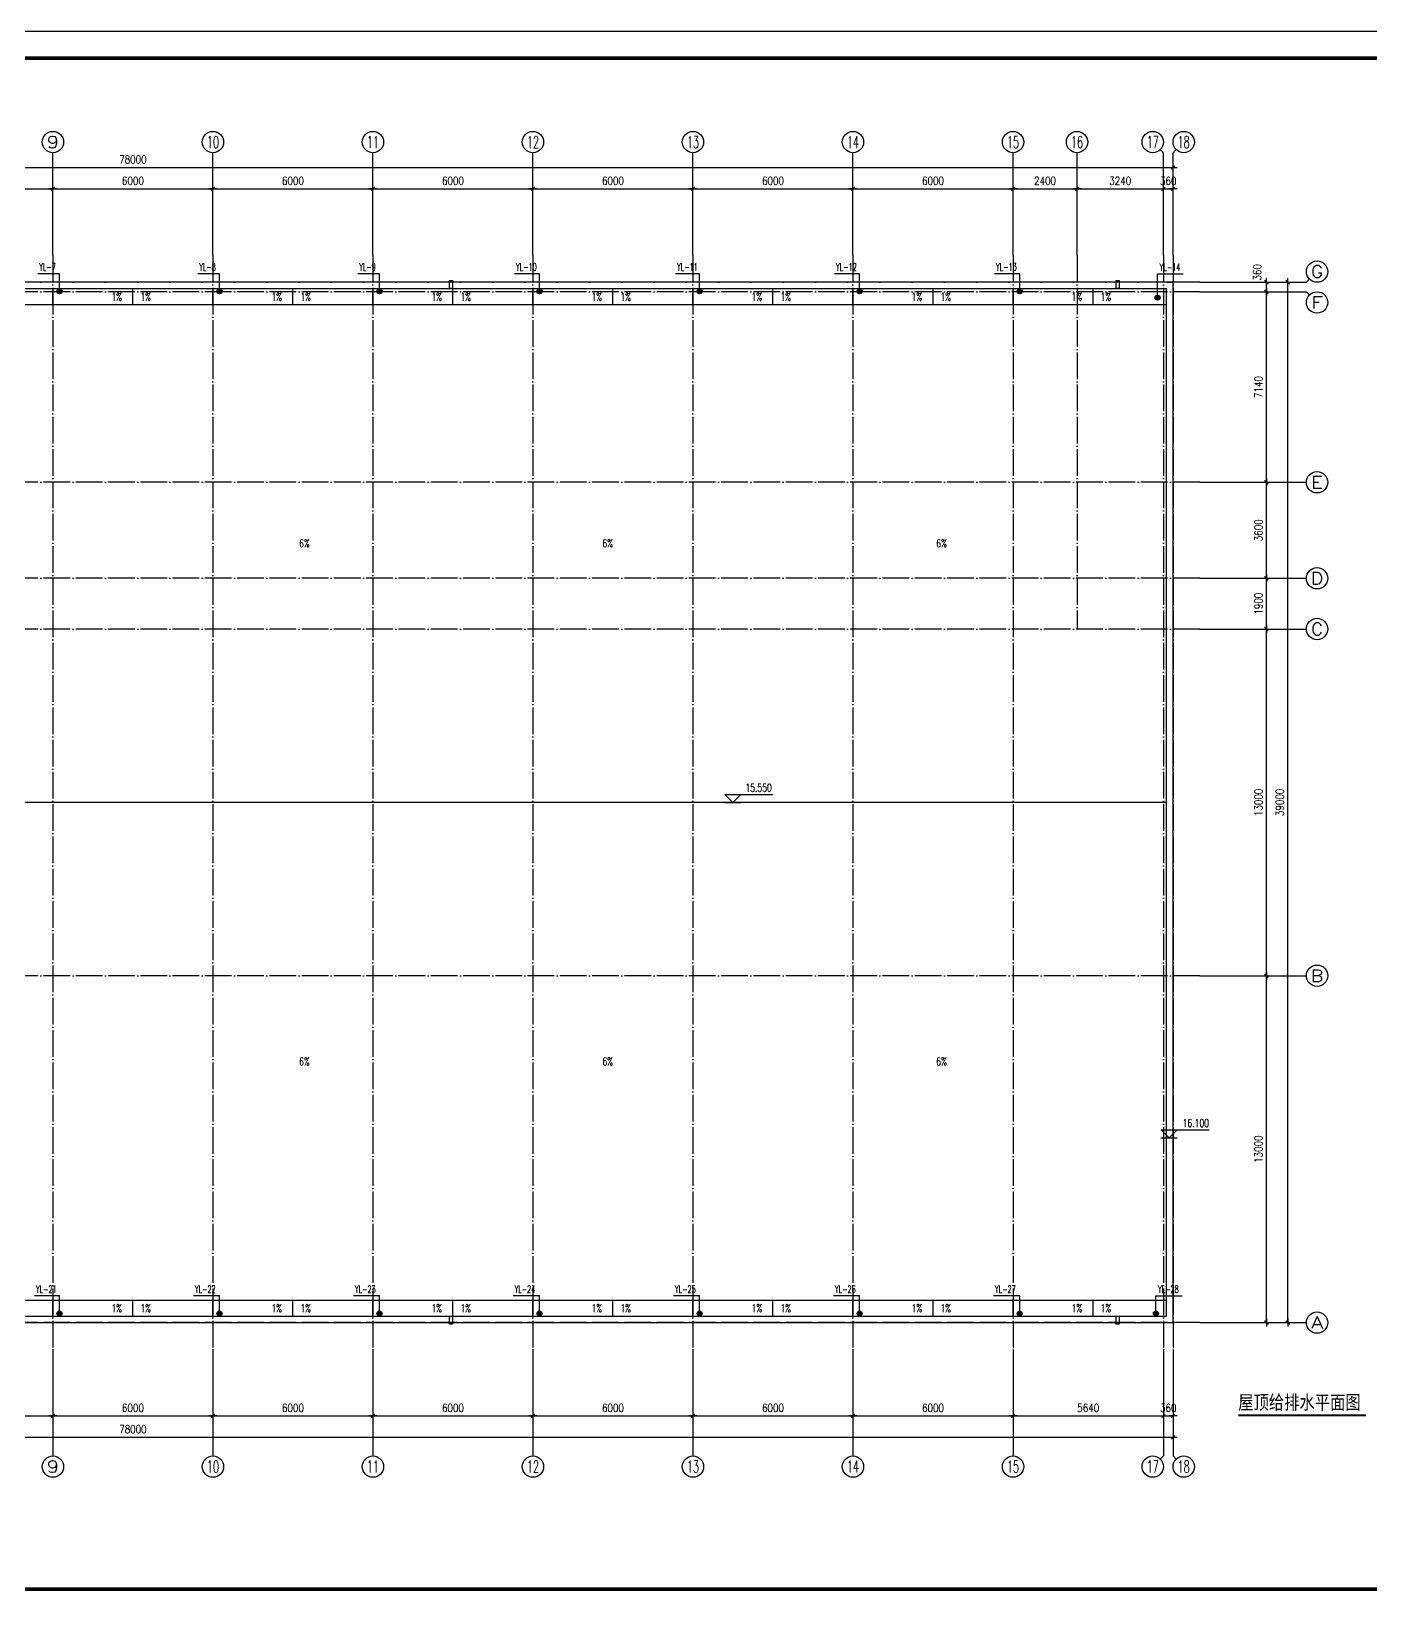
# Model space of a CAD drawing. Extents: x -173215 to 463891, y -864580 to -620646.
# Drawn here: x 343531 to 393742, y -754960 to -696025 of the extents above; entities that cross this region are included whole.
import ezdxf
from ezdxf.enums import TextEntityAlignment as Align

# ---------------------------------------------------------------- set-up
doc = ezdxf.new("R2010")
doc.units = 0
doc.header["$LTSCALE"] = 500
doc.header["$MEASUREMENT"] = 0
doc.linetypes.add('DOTE', pattern=[2.42, 2, -0.2, 0.02, -0.2])
doc.layers.get('0').update_dxf_attribs({"linetype": 'CONTINUOUS'})
doc.layers.get('Defpoints').update_dxf_attribs({"linetype": 'CONTINUOUS'})
for name, color, linetype in [('AXIS', 3, 'CONTINUOUS'), ('AXIS_TEXT', 7, 'CONTINUOUS'), ('DIM_ELEV', 3, 'CONTINUOUS'), ('DIM_SYMB', 3, 'CONTINUOUS'), ('DIM_雨水', 3, 'CONTINUOUS'), ('DOTE', 253, 'DOTE'), ('EQUIP_雨水斗', 7, 'CONTINUOUS'), ('PUB_TEXT', 7, 'CONTINUOUS'), ('TWT_TEXT', 7, 'CONTINUOUS'), ('VPIPE-雨水', 4, 'TG_Y'), ('WALL', 6, 'CONTINUOUS'), ('图框', 4, 'CONTINUOUS'), ('屋顶平面线', 53, 'CONTINUOUS'), ('彩钢板', 253, 'CONTINUOUS'), ('栏杆', 42, 'CONTINUOUS')]:
    doc.layers.add(name, color=color, linetype=linetype)
doc.styles.add('-黑体', font='simhei.ttf', dxfattribs={"width": 0.8})
doc.styles.add('_TCH_AXIS', font='COMPLEX', dxfattribs={"bigfont": 'GBCBIG'})
doc.styles.add('_TCH_DIM', font='SIMPLEX', dxfattribs={"bigfont": 'GBCBIG'})
doc.styles.add('_TWT_SERIAL', font='COMPLEX', dxfattribs={"width": 0.8, "height": 2.8, "bigfont": 'HZTXT'})
doc.styles.add('COMPLEX', font='COMPLEX')
doc.styles.add('DIM_FONT', font='SIMPLEX.shx', dxfattribs={"width": 0.8})
doc.styles.add('TG_LINETYPE', font='SIMPLEX', dxfattribs={"width": 0.8, "height": 2.8, "bigfont": 'HZTXT'})
doc.linetypes.add('TG_Y', pattern='A,2,-0.3,["Y",TG_LINETYPE,S=0.1,R=0,X=-0.23,Y=-0.15],0', length=2.3)
doc.dimstyles.new('DIMN', dxfattribs={"dimtxt": 300, "dimasz": 1, "dimexe": 250, "dimexo": 300, "dimgap": 150, "dimtad": 1, "dimdec": 0, "dimzin": 0, "dimdsep": 46, "dimtxsty": 'DIM_FONT', "dimblk": '_DIMX', "dimcen": 0.09, "dimclrt": 7, "dimadec": 0, "dimazin": 0, "dimtfac": 1, "dimtdec": 0, "dimtix": 1, "dimtmove": 2, "dimatfit": 3, "dimldrblk": '_DIMX', "dimfxl": 0, "dimtolj": 1, "dimtzin": 0, "dimarcsym": 0})

# ---------------------------------------------------------------- blocks, each defined once
blk = doc.blocks.new('_DIMX')
blk.add_line((-150, 0), (150, 0))
at = {"const_width": 50}
blk.add_lwpolyline([(-70, -70), (70, 70)], dxfattribs=at)
blk = doc.blocks.new('*D244')
at = {"layer": 'AXIS', "color": 0, "lineweight": -2, "transparency": 16777216}
for p, q in [((385975, -745726), (385975, -748176)), ((386335, -745726), (386335, -748176)), ((385974, -747926), (385973, -747926)), ((385975, -747926), (386335, -747926)), ((386336, -747926), (386337, -747926))]:
    blk.add_line(p, q, dxfattribs=at)
at = {"layer": 'Defpoints', "color": 0, "transparency": 16777216}
for p in [(385975, -745426), (386335, -745426), (386335, -747926)]:
    blk.add_point(p, dxfattribs=at)
at = {"layer": 'AXIS', "color": 0, "lineweight": -2, "transparency": 16777216}
blk.add_blockref('_DIMX', (385975, -747926), dxfattribs=at)
at = {"layer": 'AXIS', "color": 0, "lineweight": -2, "transparency": 16777216, "rotation": 180}
blk.add_blockref('_DIMX', (386335, -747926), dxfattribs=at)
at = {"layer": 'AXIS', "color": 7, "transparency": 16777216, "insert": (386155, -747626), "char_height": 300, "attachment_point": 5, "style": 'DIM_FONT'}
blk.add_mtext('\\A1;360', dxfattribs=at)
blk = doc.blocks.new('*D262')
at = {"layer": 'AXIS', "color": 0, "lineweight": -2, "transparency": 16777216}
for p, q in [((385975, -704126), (385975, -701676)), ((386335, -704126), (386335, -701676)), ((385974, -701926), (385973, -701926)), ((385975, -701926), (386335, -701926)), ((386336, -701926), (386337, -701926))]:
    blk.add_line(p, q, dxfattribs=at)
at = {"layer": 'Defpoints', "color": 0, "transparency": 16777216}
for p in [(386335, -701926), (385975, -704426), (386335, -704426)]:
    blk.add_point(p, dxfattribs=at)
at = {"layer": 'AXIS', "color": 0, "lineweight": -2, "transparency": 16777216}
blk.add_blockref('_DIMX', (385975, -701926), dxfattribs=at)
at = {"layer": 'AXIS', "color": 0, "lineweight": -2, "transparency": 16777216, "rotation": 180}
blk.add_blockref('_DIMX', (386335, -701926), dxfattribs=at)
at = {"layer": 'AXIS', "color": 7, "transparency": 16777216, "insert": (386155, -701626), "char_height": 300, "attachment_point": 5, "style": 'DIM_FONT'}
blk.add_mtext('\\A1;360', dxfattribs=at)
blk = doc.blocks.new('_AXISO')
blk.add_circle((0, 0), 0.5)
at = {"layer": 'AXIS_TEXT', "style": 'COMPLEX', "width": 1.041667}
blk.add_attdef('A', text='', height=0.56, dxfattribs=at).set_placement((-0.25, -0.28), (0.25, -0.28), align=Align.FIT)
blk = doc.blocks.new('$TwtSys$00000139')
at = {"color": 7}
for p, q in [((-19, 92, 0), (-19, -92, 0)), ((19, 92, 0), (19, -92, 0))]:
    blk.add_line(p, q, dxfattribs=at)
blk.add_circle((0, 0, 0), 93.8)
blk = doc.blocks.new('jhyfty')
at = {"layer": '图框'}
blk.add_lwpolyline([(650751, 105710), (776851, 105710), (776851, 165110), (650751, 165110)], close=True, dxfattribs=at)
at = {"layer": '图框', "const_width": 140}
blk.add_lwpolyline([(653251, 164110), (775851, 164110), (775851, 106710), (653251, 106710)], close=True, dxfattribs=at)

msp = doc.modelspace()

# ---------------------------------------------------------------- linework, layer by layer
at = {"layer": 'AXIS'}
for p, q in [((344335.4, -704425.8), (344335.4, -700571.5)), ((350335.4, -704425.8), (350335.4, -700571.5)), ((356335.4, -704425.8), (356335.4, -700571.5)), ((362335.4, -704425.8), (362335.4, -700571.5)), ((368335.4, -704425.8), (368335.4, -700571.5)), ((374335.4, -704425.8), (374335.4, -700571.5)), ((380335.4, -704425.8), (380335.4, -700571.5)), ((382735.4, -704425.8), (382735.4, -700571.5)), ((385858.2, -700454.3), (385975.4, -700571.5)), ((385975.4, -704425.8), (385975.4, -700571.5)), ((386452.6, -700454.3), (386335.4, -700571.5)), ((386335.4, -704425.8), (386335.4, -700571.5)), ((387335.4, -705425.8), (391335.4, -705425.8)), ((391452.6, -705308.7), (391335.4, -705425.8)), ((387335.4, -705785.8), (391335.4, -705785.8)), ((391452.6, -705903), (391335.4, -705785.8)), ((387335.4, -712925.8), (391335.4, -712925.8)), ((387335.4, -716525.8), (391335.4, -716525.8)), ((387335.4, -718425.8), (391335.4, -718425.8)), ((387335.4, -731425.8), (391335.4, -731425.8)), ((387335.4, -744425.8), (391335.4, -744425.8)), ((344335.4, -745425.8), (344335.4, -749425.8)), ((350335.4, -745425.8), (350335.4, -749425.8)), ((356335.4, -745425.8), (356335.4, -749425.8)), ((362335.4, -745425.8), (362335.4, -749425.8)), ((368335.4, -745425.8), (368335.4, -749425.8)), ((374335.4, -745425.8), (374335.4, -749425.8)), ((380335.4, -745425.8), (380335.4, -749425.8)), ((385975.4, -745425.8), (385975.4, -749425.8)), ((386335.4, -745425.8), (386335.4, -749425.8)), ((385858.2, -749543), (385975.4, -749425.8)), ((386452.6, -749543), (386335.4, -749425.8))]:
    msp.add_line(p, q, dxfattribs=at)
at = {"layer": 'AXIS', "const_width": 70}
msp.add_lwpolyline([(388780.9, -747907), (393570.9, -747907)], dxfattribs=at)
at = {"layer": 'DIM_ELEV'}
for p, q in [((369829.6, -724925.8), (369529.6, -724625.8)), ((369529.6, -724625.8), (371329.6, -724625.8)), ((369829.6, -724925.8), (370129.6, -724625.8)), ((369526.3, -724925.8), (370129.6, -724925.8)), ((386184.7, -737496.3), (385884.7, -737196.3)), ((385884.7, -737196.3), (387684.7, -737196.3)), ((386184.7, -737496.3), (386484.7, -737196.3)), ((385881.5, -737496.3), (386484.7, -737496.3))]:
    msp.add_line(p, q, dxfattribs=at)
at = {"layer": 'DIM_SYMB'}
for points in [[(346330, -705970.1, 0, 0, 0), (345410.2, -705970.1, 80, 0, 0), (345110.2, -705970.1, 0, 0, 0)], [(346330, -705970.1, 0, 0, 0), (345410.2, -705970.1, 80, 0, 0), (345110.2, -705970.1, 0, 0, 0)], [(348155.5, -705970.1, 0, 0, 0), (349075.3, -705970.1, 80, 0, 0), (349375.3, -705970.1, 0, 0, 0)], [(352330, -705970.1, 0, 0, 0), (351410.2, -705970.1, 80, 0, 0), (351110.2, -705970.1, 0, 0, 0)], [(354155.5, -705970.1, 0, 0, 0), (355075.3, -705970.1, 80, 0, 0), (355375.3, -705970.1, 0, 0, 0)], [(358330, -705970.1, 0, 0, 0), (357410.2, -705970.1, 80, 0, 0), (357110.2, -705970.1, 0, 0, 0)], [(360155.5, -705970.1, 0, 0, 0), (361075.3, -705970.1, 80, 0, 0), (361375.3, -705970.1, 0, 0, 0)], [(364330, -705970.1, 0, 0, 0), (363410.2, -705970.1, 80, 0, 0), (363110.2, -705970.1, 0, 0, 0)], [(366155.5, -705970.1, 0, 0, 0), (367075.3, -705970.1, 80, 0, 0), (367375.3, -705970.1, 0, 0, 0)], [(370330, -705970.1, 0, 0, 0), (369410.2, -705970.1, 80, 0, 0), (369110.2, -705970.1, 0, 0, 0)], [(372155.5, -705970.1, 0, 0, 0), (373075.3, -705970.1, 80, 0, 0), (373375.3, -705970.1, 0, 0, 0)], [(376330, -705970.1, 0, 0, 0), (375410.2, -705970.1, 80, 0, 0), (375110.2, -705970.1, 0, 0, 0)], [(378155.5, -705970.1, 0, 0, 0), (379075.3, -705970.1, 80, 0, 0), (379375.3, -705970.1, 0, 0, 0)], [(382330, -705970.1, 0, 0, 0), (381410.2, -705970.1, 80, 0, 0), (381110.2, -705970.1, 0, 0, 0)], [(384155.5, -705970.1, 0, 0, 0), (385075.3, -705970.1, 80, 0, 0), (385375.3, -705970.1, 0, 0, 0)], [(353758.7, -714864.8, 0, 0, 0), (353758.7, -713945, 80, 0, 0), (353758.7, -713645, 0, 0, 0)], [(365129.8, -714864.8, 0, 0, 0), (365129.8, -713945, 80, 0, 0), (365129.8, -713645, 0, 0, 0)], [(377646.4, -714864.8, 0, 0, 0), (377646.4, -713945, 80, 0, 0), (377646.4, -713645, 0, 0, 0)], [(353758.7, -734986.9, 0, 0, 0), (353758.7, -735906.6, 80, 0, 0), (353758.7, -736206.6, 0, 0, 0)], [(365129.8, -734986.9, 0, 0, 0), (365129.8, -735906.6, 80, 0, 0), (365129.8, -736206.6, 0, 0, 0)], [(377646.4, -734986.9, 0, 0, 0), (377646.4, -735906.6, 80, 0, 0), (377646.4, -736206.6, 0, 0, 0)], [(346330, -743890.1, 0, 0, 0), (345410.2, -743890.1, 80, 0, 0), (345110.2, -743890.1, 0, 0, 0)], [(346330, -743890.1, 0, 0, 0), (345410.2, -743890.1, 80, 0, 0), (345110.2, -743890.1, 0, 0, 0)], [(348155.5, -743890.1, 0, 0, 0), (349075.3, -743890.1, 80, 0, 0), (349375.3, -743890.1, 0, 0, 0)], [(352330, -743890.1, 0, 0, 0), (351410.2, -743890.1, 80, 0, 0), (351110.2, -743890.1, 0, 0, 0)], [(354155.5, -743890.1, 0, 0, 0), (355075.3, -743890.1, 80, 0, 0), (355375.3, -743890.1, 0, 0, 0)], [(358330, -743890.1, 0, 0, 0), (357410.2, -743890.1, 80, 0, 0), (357110.2, -743890.1, 0, 0, 0)], [(360155.5, -743890.1, 0, 0, 0), (361075.3, -743890.1, 80, 0, 0), (361375.3, -743890.1, 0, 0, 0)], [(364330, -743890.1, 0, 0, 0), (363410.2, -743890.1, 80, 0, 0), (363110.2, -743890.1, 0, 0, 0)], [(366155.5, -743890.1, 0, 0, 0), (367075.3, -743890.1, 80, 0, 0), (367375.3, -743890.1, 0, 0, 0)], [(370330, -743890.1, 0, 0, 0), (369410.2, -743890.1, 80, 0, 0), (369110.2, -743890.1, 0, 0, 0)], [(372155.5, -743890.1, 0, 0, 0), (373075.3, -743890.1, 80, 0, 0), (373375.3, -743890.1, 0, 0, 0)], [(376330, -743890.1, 0, 0, 0), (375410.2, -743890.1, 80, 0, 0), (375110.2, -743890.1, 0, 0, 0)], [(378155.5, -743890.1, 0, 0, 0), (379075.3, -743890.1, 80, 0, 0), (379375.3, -743890.1, 0, 0, 0)], [(382330, -743890.1, 0, 0, 0), (381410.2, -743890.1, 80, 0, 0), (381110.2, -743890.1, 0, 0, 0)], [(384155.5, -743890.1, 0, 0, 0), (385075.3, -743890.1, 80, 0, 0), (385375.3, -743890.1, 0, 0, 0)]]:
    msp.add_lwpolyline(points, format="xyseb", dxfattribs=at)
at = {"layer": 'DIM_雨水'}
for p, q in [((344585.4, -705106.7), (343764.5, -705106.7)), ((344585.4, -705765.8), (344585.4, -705106.7)), ((350585.4, -705106.7), (349764.5, -705106.7)), ((350585.4, -705765.8), (350585.4, -705106.7)), ((356585.4, -705106.7), (355764.5, -705106.7)), ((356585.4, -705765.8), (356585.4, -705106.7)), ((362585.4, -705106.7), (361646.1, -705106.7)), ((362585.4, -705765.8), (362585.4, -705106.7)), ((368585.4, -705106.7), (367686.1, -705106.7)), ((368585.4, -705765.8), (368585.4, -705106.7)), ((374585.4, -705106.7), (373646.1, -705106.7)), ((374585.4, -705765.8), (374585.4, -705106.7)), ((380585.4, -705106.7), (379646.1, -705106.7)), ((380585.4, -705765.8), (380585.4, -705106.7)), ((385755.4, -706005.8), (385755.4, -705114)), ((385755.4, -705114), (386710.8, -705114)), ((344585.4, -743426.7), (343646.1, -743426.7)), ((344585.4, -744085.8), (344585.4, -743426.7)), ((350585.4, -743426.7), (349605.8, -743426.7)), ((350585.4, -744085.8), (350585.4, -743426.7)), ((356585.4, -743426.7), (355605.8, -743426.7)), ((356585.4, -744085.8), (356585.4, -743426.7)), ((362585.4, -743426.7), (361589.5, -743426.7)), ((362585.4, -744085.8), (362585.4, -743426.7)), ((368585.4, -743426.7), (367605.8, -743426.7)), ((368585.4, -744085.8), (368585.4, -743426.7)), ((374585.4, -743426.7), (373605.8, -743426.7)), ((374585.4, -744085.8), (374585.4, -743426.7)), ((380585.4, -743426.7), (379605.8, -743426.7)), ((380585.4, -744085.8), (380585.4, -743426.7)), ((385695.4, -744085.8), (385695.4, -743426.7)), ((385695.4, -743426.7), (386675.1, -743426.7))]:
    msp.add_line(p, q, dxfattribs=at)
at = {"layer": 'DOTE', "linetype": 'DOTE'}
for p, q in [((344335.4, -704425.8), (344335.4, -745425.8)), ((350335.4, -704425.8), (350335.4, -745425.8)), ((356335.4, -704425.8), (356335.4, -745425.8)), ((362335.4, -704425.8), (362335.4, -745425.8)), ((368335.4, -704425.8), (368335.4, -745425.8)), ((374335.4, -704425.8), (374335.4, -745425.8)), ((380335.4, -704425.8), (380335.4, -745425.8)), ((382735.4, -704425.8), (382735.4, -718425.8)), ((385975.4, -704425.8), (385975.4, -745425.8)), ((386335.4, -704425.8), (386335.4, -745425.8)), ((387335.4, -705425.8), (307335.4, -705425.8)), ((387335.4, -705785.8), (307335.4, -705785.8)), ((387335.4, -712925.8), (307335.4, -712925.8)), ((387335.4, -716525.8), (307335.4, -716525.8)), ((387335.4, -718425.8), (307335.4, -718425.8)), ((387335.4, -731425.8), (307335.4, -731425.8)), ((387335.4, -744425.8), (307335.4, -744425.8))]:
    msp.add_line(p, q, dxfattribs=at)
at = {"layer": 'VPIPE-雨水', "linetype": 'Continuous'}
for centre in [(344585.4, -705765.8), (350585.4, -705765.8), (356585.4, -705765.8), (362585.4, -705765.8), (368585.4, -705765.8), (374585.4, -705765.8), (380585.4, -705765.8), (385755.4, -706005.8), (344585.4, -744085.8), (350585.4, -744085.8), (356585.4, -744085.8), (362585.4, -744085.8), (368585.4, -744085.8), (374585.4, -744085.8), (380585.4, -744085.8), (385695.4, -744085.8)]:
    msp.add_circle(centre, 50, dxfattribs=at)
at = {"layer": 'WALL'}
msp.add_line((386095.4, -705425.8), (386335.4, -705425.8), dxfattribs=at)
at = {"layer": '屋顶平面线'}
for p, q in [((386335.4, -705425.8), (308335.4, -705425.8)), ((386335.4, -744425.8), (386335.4, -705425.8)), ((308575.4, -705665.8), (386095.4, -705665.8)), ((386095.4, -744185.8), (386095.4, -705665.8)), ((308575.4, -706265.8), (386095.4, -706265.8)), ((386095.4, -724925.8), (308575.4, -724925.8)), ((308575.4, -743585.8), (386095.4, -743585.8)), ((308575.4, -744185.8), (386095.4, -744185.8)), ((308335.4, -744425.8), (386335.4, -744425.8))]:
    msp.add_line(p, q, dxfattribs=at)
at = {"layer": '彩钢板'}
for points in [[(359201.9, -705361.5), (359316.1, -705361.5), (359316.1, -705665.8), (359201.9, -705665.8)], [(384201.9, -705361.5), (384316.1, -705361.5), (384316.1, -705665.8), (384201.9, -705665.8)], [(359201.9, -744185.8), (359316.1, -744185.8), (359316.1, -744490.2), (359201.9, -744490.2)], [(384201.9, -744185.8), (384316.1, -744185.8), (384316.1, -744490.2), (384201.9, -744490.2)]]:
    msp.add_lwpolyline(points, close=True, dxfattribs=at)
at = {"layer": '栏杆'}
for p, q in [((344335.4, -706265.8), (344335.4, -705665.8)), ((344335.4, -706265.8), (344335.4, -705665.8)), ((347335.4, -706265.8), (347335.4, -705665.8)), ((350335.4, -706265.8), (350335.4, -705665.8)), ((353335.4, -706265.8), (353335.4, -705665.8)), ((356335.4, -706265.8), (356335.4, -705665.8)), ((359335.4, -706265.8), (359335.4, -705665.8)), ((362335.4, -706265.8), (362335.4, -705665.8)), ((365335.4, -706265.8), (365335.4, -705665.8)), ((368335.4, -706265.8), (368335.4, -705665.8)), ((371335.4, -706265.8), (371335.4, -705665.8)), ((374335.4, -706265.8), (374335.4, -705665.8)), ((377335.4, -706265.8), (377335.4, -705665.8)), ((380335.4, -706265.8), (380335.4, -705665.8)), ((383335.4, -706265.8), (383335.4, -705665.8)), ((344335.4, -744185.8), (344335.4, -743585.8)), ((344335.4, -744185.8), (344335.4, -743585.8)), ((347335.4, -744185.8), (347335.4, -743585.8)), ((350335.4, -744185.8), (350335.4, -743585.8)), ((353335.4, -744185.8), (353335.4, -743585.8)), ((356335.4, -744185.8), (356335.4, -743585.8)), ((359335.4, -744185.8), (359335.4, -743585.8)), ((362335.4, -744185.8), (362335.4, -743585.8)), ((365335.4, -744185.8), (365335.4, -743585.8)), ((368335.4, -744185.8), (368335.4, -743585.8)), ((371335.4, -744185.8), (371335.4, -743585.8)), ((374335.4, -744185.8), (374335.4, -743585.8)), ((377335.4, -744185.8), (377335.4, -743585.8)), ((380335.4, -744185.8), (380335.4, -743585.8)), ((383335.4, -744185.8), (383335.4, -743585.8))]:
    msp.add_line(p, q, dxfattribs=at)

# ---------------------------------------------------------------- block references
at = {"layer": 'AXIS'}
ref = msp.add_blockref('_AXISO', (344335.4, -700171.5), dxfattribs=dict(at, xscale=800, yscale=800, zscale=800))
ref.add_attrib('A', '9', dxfattribs={"layer": 'AXIS_TEXT', "height": 452.5, "style": '_TCH_AXIS', "width": 1.5}).set_placement((344109.1, -700397.8), (344561.7, -700397.8), align=Align.FIT)
ref = msp.add_blockref('_AXISO', (350335.4, -700171.5), dxfattribs=dict(at, xscale=800, yscale=800, zscale=800))
ref.add_attrib('A', '10', dxfattribs={"layer": 'AXIS_TEXT', "height": 452.55, "style": '_TCH_AXIS', "width": 0.724138}).set_placement((350109.1, -700397.8), (350561.7, -700397.8), align=Align.FIT)
ref = msp.add_blockref('_AXISO', (356335.4, -700171.5), dxfattribs=dict(at, xscale=800, yscale=800, zscale=800))
ref.add_attrib('A', '11', dxfattribs={"layer": 'AXIS_TEXT', "height": 452.55, "style": '_TCH_AXIS', "width": 0.875}).set_placement((356109.1, -700397.8), (356561.7, -700397.8), align=Align.FIT)
ref = msp.add_blockref('_AXISO', (362335.4, -700171.5), dxfattribs=dict(at, xscale=800, yscale=800, zscale=800))
ref.add_attrib('A', '12', dxfattribs={"layer": 'AXIS_TEXT', "height": 452.55, "style": '_TCH_AXIS', "width": 0.724138}).set_placement((362109.1, -700397.8), (362561.7, -700397.8), align=Align.FIT)
ref = msp.add_blockref('_AXISO', (368335.4, -700171.5), dxfattribs=dict(at, xscale=800, yscale=800, zscale=800))
ref.add_attrib('A', '13', dxfattribs={"layer": 'AXIS_TEXT', "height": 452.55, "style": '_TCH_AXIS', "width": 0.724138}).set_placement((368109.1, -700397.8), (368561.7, -700397.8), align=Align.FIT)
ref = msp.add_blockref('_AXISO', (374335.4, -700171.5), dxfattribs=dict(at, xscale=800, yscale=800, zscale=800))
ref.add_attrib('A', '14', dxfattribs={"layer": 'AXIS_TEXT', "height": 452.55, "style": '_TCH_AXIS', "width": 0.677419}).set_placement((374109.1, -700397.8), (374561.7, -700397.8), align=Align.FIT)
ref = msp.add_blockref('_AXISO', (380335.4, -700171.5), dxfattribs=dict(at, xscale=800, yscale=800, zscale=800))
ref.add_attrib('A', '15', dxfattribs={"layer": 'AXIS_TEXT', "height": 452.55, "style": '_TCH_AXIS', "width": 0.724138}).set_placement((380109.1, -700397.8), (380561.7, -700397.8), align=Align.FIT)
ref = msp.add_blockref('_AXISO', (382735.4, -700171.5), dxfattribs=dict(at, xscale=800, yscale=800, zscale=800))
ref.add_attrib('A', '16', dxfattribs={"layer": 'AXIS_TEXT', "height": 452.55, "style": '_TCH_AXIS', "width": 0.724138}).set_placement((382509.1, -700397.8), (382961.7, -700397.8), align=Align.FIT)
ref = msp.add_blockref('_AXISO', (385575.4, -700171.5), dxfattribs=dict(at, xscale=800, yscale=800, zscale=800))
ref.add_attrib('A', '17', dxfattribs={"layer": 'AXIS_TEXT', "height": 452.55, "style": '_TCH_AXIS', "width": 0.724138}).set_placement((385349.1, -700397.8), (385801.7, -700397.8), align=Align.FIT)
ref = msp.add_blockref('_AXISO', (386735.4, -700171.5), dxfattribs=dict(at, xscale=800, yscale=800, zscale=800))
ref.add_attrib('A', '18', dxfattribs={"layer": 'AXIS_TEXT', "height": 452.55, "style": '_TCH_AXIS', "width": 0.724138}).set_placement((386509.1, -700397.8), (386961.7, -700397.8), align=Align.FIT)
ref = msp.add_blockref('_AXISO', (391735.4, -705025.8), dxfattribs=dict(at, xscale=800, yscale=800, zscale=800))
ref.add_attrib('A', 'G', dxfattribs={"layer": 'AXIS_TEXT', "height": 452.5, "style": '_TCH_AXIS', "width": 1.166667}).set_placement((391509.1, -705252.1), (391961.7, -705252.1), align=Align.FIT)
ref = msp.add_blockref('_AXISO', (391735.4, -706185.8), dxfattribs=dict(at, xscale=800, yscale=800, zscale=800))
ref.add_attrib('A', 'F', dxfattribs={"layer": 'AXIS_TEXT', "height": 452.5, "style": '_TCH_AXIS', "width": 1.3125}).set_placement((391509.1, -706412.1), (391961.7, -706412.1), align=Align.FIT)
ref = msp.add_blockref('_AXISO', (391735.4, -712925.8), dxfattribs=dict(at, xscale=800, yscale=800, zscale=800))
ref.add_attrib('A', 'E', dxfattribs={"layer": 'AXIS_TEXT', "height": 452.5, "style": '_TCH_AXIS', "width": 1.3125}).set_placement((391509.1, -713152.1), (391961.7, -713152.1), align=Align.FIT)
ref = msp.add_blockref('_AXISO', (391735.4, -716525.8), dxfattribs=dict(at, xscale=800, yscale=800, zscale=800))
ref.add_attrib('A', 'D', dxfattribs={"layer": 'AXIS_TEXT', "height": 452.5, "style": '_TCH_AXIS', "width": 1.235294}).set_placement((391509.1, -716752.1), (391961.7, -716752.1), align=Align.FIT)
ref = msp.add_blockref('_AXISO', (391735.4, -718425.8), dxfattribs=dict(at, xscale=800, yscale=800, zscale=800))
ref.add_attrib('A', 'C', dxfattribs={"layer": 'AXIS_TEXT', "height": 452.5, "style": '_TCH_AXIS', "width": 1.4}).set_placement((391509.1, -718652.1), (391961.7, -718652.1), align=Align.FIT)
ref = msp.add_blockref('_AXISO', (391735.4, -731425.8), dxfattribs=dict(at, xscale=800, yscale=800, zscale=800))
ref.add_attrib('A', 'B', dxfattribs={"layer": 'AXIS_TEXT', "height": 452.5, "style": '_TCH_AXIS', "width": 1.235294}).set_placement((391509.1, -731652.1), (391961.7, -731652.1), align=Align.FIT)
ref = msp.add_blockref('_AXISO', (391735.4, -744425.8), dxfattribs=dict(at, xscale=800, yscale=800, zscale=800))
ref.add_attrib('A', 'A', dxfattribs={"layer": 'AXIS_TEXT', "height": 452.5, "style": '_TCH_AXIS', "width": 1.166667}).set_placement((391509.1, -744652.1), (391961.7, -744652.1), align=Align.FIT)
ref = msp.add_blockref('_AXISO', (344335.4, -749825.8), dxfattribs=dict(at, xscale=800, yscale=800, zscale=800))
ref.add_attrib('A', '9', dxfattribs={"layer": 'AXIS_TEXT', "height": 452.5, "style": '_TCH_AXIS', "width": 1.5}).set_placement((344109.1, -750052.1), (344561.7, -750052.1), align=Align.FIT)
ref = msp.add_blockref('_AXISO', (350335.4, -749825.8), dxfattribs=dict(at, xscale=800, yscale=800, zscale=800))
ref.add_attrib('A', '10', dxfattribs={"layer": 'AXIS_TEXT', "height": 452.55, "style": '_TCH_AXIS', "width": 0.724138}).set_placement((350109.1, -750052.1), (350561.7, -750052.1), align=Align.FIT)
ref = msp.add_blockref('_AXISO', (356335.4, -749825.8), dxfattribs=dict(at, xscale=800, yscale=800, zscale=800))
ref.add_attrib('A', '11', dxfattribs={"layer": 'AXIS_TEXT', "height": 452.55, "style": '_TCH_AXIS', "width": 0.875}).set_placement((356109.1, -750052.1), (356561.7, -750052.1), align=Align.FIT)
ref = msp.add_blockref('_AXISO', (362335.4, -749825.8), dxfattribs=dict(at, xscale=800, yscale=800, zscale=800))
ref.add_attrib('A', '12', dxfattribs={"layer": 'AXIS_TEXT', "height": 452.55, "style": '_TCH_AXIS', "width": 0.724138}).set_placement((362109.1, -750052.1), (362561.7, -750052.1), align=Align.FIT)
ref = msp.add_blockref('_AXISO', (368335.4, -749825.8), dxfattribs=dict(at, xscale=800, yscale=800, zscale=800))
ref.add_attrib('A', '13', dxfattribs={"layer": 'AXIS_TEXT', "height": 452.55, "style": '_TCH_AXIS', "width": 0.724138}).set_placement((368109.1, -750052.1), (368561.7, -750052.1), align=Align.FIT)
ref = msp.add_blockref('_AXISO', (374335.4, -749825.8), dxfattribs=dict(at, xscale=800, yscale=800, zscale=800))
ref.add_attrib('A', '14', dxfattribs={"layer": 'AXIS_TEXT', "height": 452.55, "style": '_TCH_AXIS', "width": 0.677419}).set_placement((374109.1, -750052.1), (374561.7, -750052.1), align=Align.FIT)
ref = msp.add_blockref('_AXISO', (380335.4, -749825.8), dxfattribs=dict(at, xscale=800, yscale=800, zscale=800))
ref.add_attrib('A', '15', dxfattribs={"layer": 'AXIS_TEXT', "height": 452.55, "style": '_TCH_AXIS', "width": 0.724138}).set_placement((380109.1, -750052.1), (380561.7, -750052.1), align=Align.FIT)
ref = msp.add_blockref('_AXISO', (385575.4, -749825.8), dxfattribs=dict(at, xscale=800, yscale=800, zscale=800))
ref.add_attrib('A', '17', dxfattribs={"layer": 'AXIS_TEXT', "height": 452.55, "style": '_TCH_AXIS', "width": 0.724138}).set_placement((385349.1, -750052.1), (385801.7, -750052.1), align=Align.FIT)
ref = msp.add_blockref('_AXISO', (386735.4, -749825.8), dxfattribs=dict(at, xscale=800, yscale=800, zscale=800))
ref.add_attrib('A', '18', dxfattribs={"layer": 'AXIS_TEXT', "height": 452.55, "style": '_TCH_AXIS', "width": 0.724138}).set_placement((386509.1, -750052.1), (386961.7, -750052.1), align=Align.FIT)
at = {"layer": 'EQUIP_雨水斗'}
for p in [(344585.4, -705765.8), (350585.4, -705765.8), (356585.4, -705765.8), (362585.4, -705765.8), (368585.4, -705765.8), (374585.4, -705765.8), (380585.4, -705765.8), (385755.4, -706005.8), (344585.4, -744085.8), (350585.4, -744085.8), (356585.4, -744085.8), (362585.4, -744085.8), (368585.4, -744085.8), (374585.4, -744085.8), (380585.4, -744085.8), (385695.4, -744085.8)]:
    msp.add_blockref('$TwtSys$00000139', p, dxfattribs=at)
at = {"layer": 'WALL'}
msp.add_blockref('jhyfty', (-358872.5, -861134.7), dxfattribs=at)

# ---------------------------------------------------------------- texts
at = {"layer": 'PUB_TEXT'}
for s, height, style, width, p in [('1%', 297.5, '_TCH_DIM', 0.705882, (346530, -706118.8)), ('1%', 297.5, '_TCH_DIM', 0.705882, (346530, -706118.8)), ('1%', 297.5, '_TCH_DIM', 0.705882, (347615.5, -706118.8)), ('1%', 297.5, '_TCH_DIM', 0.705882, (352530, -706118.8)), ('1%', 297.5, '_TCH_DIM', 0.705882, (353615.5, -706118.8)), ('1%', 297.5, '_TCH_DIM', 0.705882, (358530, -706118.8)), ('1%', 297.5, '_TCH_DIM', 0.705882, (359615.5, -706118.8)), ('1%', 297.5, '_TCH_DIM', 0.705882, (364530, -706118.8)), ('1%', 297.5, '_TCH_DIM', 0.705882, (365615.5, -706118.8)), ('1%', 297.5, '_TCH_DIM', 0.705882, (370530, -706118.8)), ('1%', 297.5, '_TCH_DIM', 0.705882, (371615.5, -706118.8)), ('1%', 297.5, '_TCH_DIM', 0.705882, (376530, -706118.8)), ('1%', 297.5, '_TCH_DIM', 0.705882, (377615.5, -706118.8)), ('1%', 297.5, '_TCH_DIM', 0.705882, (382530, -706118.8)), ('1%', 297.5, '_TCH_DIM', 0.705882, (383615.5, -706118.8)), ('6%', 297.5, '_TCH_DIM', 0.705882, (353568.7, -715362.3)), ('6%', 297.5, '_TCH_DIM', 0.705882, (364939.8, -715362.3)), ('6%', 297.5, '_TCH_DIM', 0.705882, (377456.4, -715362.3)), ('15.550', 297.5, '_TCH_DIM', 0.705882, (370299.6, -724525.7)), ('6%', 297.5, '_TCH_DIM', 0.705882, (353568.7, -734786.9)), ('6%', 297.5, '_TCH_DIM', 0.705882, (364939.8, -734786.9)), ('6%', 297.5, '_TCH_DIM', 0.705882, (377456.4, -734786.9)), ('16.100', 297.5, '_TCH_DIM', 0.705882, (386694.7, -737096.2)), ('1%', 297.5, '_TCH_DIM', 0.705882, (346530, -744038.8)), ('1%', 297.5, '_TCH_DIM', 0.705882, (346530, -744038.8)), ('1%', 297.5, '_TCH_DIM', 0.705882, (347615.5, -744038.8)), ('1%', 297.5, '_TCH_DIM', 0.705882, (352530, -744038.8)), ('1%', 297.5, '_TCH_DIM', 0.705882, (353615.5, -744038.8)), ('1%', 297.5, '_TCH_DIM', 0.705882, (358530, -744038.8)), ('1%', 297.5, '_TCH_DIM', 0.705882, (359615.5, -744038.8)), ('1%', 297.5, '_TCH_DIM', 0.705882, (364530, -744038.8)), ('1%', 297.5, '_TCH_DIM', 0.705882, (365615.5, -744038.8)), ('1%', 297.5, '_TCH_DIM', 0.705882, (370530, -744038.8)), ('1%', 297.5, '_TCH_DIM', 0.705882, (371615.5, -744038.8)), ('1%', 297.5, '_TCH_DIM', 0.705882, (376530, -744038.8)), ('1%', 297.5, '_TCH_DIM', 0.705882, (377615.5, -744038.8)), ('1%', 297.5, '_TCH_DIM', 0.705882, (382530, -744038.8)), ('1%', 297.5, '_TCH_DIM', 0.705882, (383615.5, -744038.8)), ('屋顶给排水平面图', 525.74, '-黑体', 0.8, (388780.9, -747678.4))]:
    msp.add_text(s, height=height, dxfattribs=dict(at, style=style, width=width)).set_placement(p)
at = {"layer": 'TWT_TEXT', "style": '_TWT_SERIAL', "width": 0.64}
for s, p in [('YL-7', (343820.5, -704994.7)), ('YL-8', (349820.5, -704994.7)), ('YL-9', (355820.5, -704994.7)), ('YL-10', (361702.1, -704994.7)), ('YL-11', (367742.1, -704994.7)), ('YL-12', (373702.1, -704994.7)), ('YL-13', (379702.1, -704994.7)), ('YL-14', (385835.6, -705002)), ('YL-21', (343702.1, -743314.7)), ('YL-22', (349661.8, -743314.7)), ('YL-23', (355661.8, -743314.7)), ('YL-24', (361645.5, -743314.7)), ('YL-25', (367661.8, -743314.7)), ('YL-26', (373661.8, -743314.7)), ('YL-27', (379661.8, -743314.7)), ('YL-28', (385774.3, -743314.7))]:
    msp.add_text(s, height=280, dxfattribs=at).set_placement(p)

# ---------------------------------------------------------------- dimensions: what is measured, and where the dimension line sits
at = {"layer": 'AXIS'}
for p1, p2, distance in [((308335.4, -704425.8), (386335.4, -704425.8), 3300), ((338335.4, -704425.8), (344335.4, -704425.8), 2500), ((344335.4, -704425.8), (350335.4, -704425.8), 2500), ((350335.4, -704425.8), (356335.4, -704425.8), 2500), ((356335.4, -704425.8), (362335.4, -704425.8), 2500), ((362335.4, -704425.8), (368335.4, -704425.8), 2500), ((368335.4, -704425.8), (374335.4, -704425.8), 2500), ((374335.4, -704425.8), (380335.4, -704425.8), 2500), ((380335.4, -704425.8), (382735.4, -704425.8), 2500), ((382735.4, -704425.8), (385975.4, -704425.8), 2500), ((387335.4, -744425.8), (387335.4, -705425.8), -3300), ((387335.4, -712925.8), (387335.4, -705785.8), -2500), ((387335.4, -716525.8), (387335.4, -712925.8), -2500), ((387335.4, -718425.8), (387335.4, -716525.8), -2500), ((387335.4, -731425.8), (387335.4, -718425.8), -2500), ((387335.4, -744425.8), (387335.4, -731425.8), -2500), ((308335.4, -745425.8), (386335.4, -745425.8), -3300), ((338335.4, -745425.8), (344335.4, -745425.8), -2500), ((344335.4, -745425.8), (350335.4, -745425.8), -2500), ((350335.4, -745425.8), (356335.4, -745425.8), -2500), ((356335.4, -745425.8), (362335.4, -745425.8), -2500), ((362335.4, -745425.8), (368335.4, -745425.8), -2500), ((368335.4, -745425.8), (374335.4, -745425.8), -2500), ((374335.4, -745425.8), (380335.4, -745425.8), -2500), ((380335.4, -745425.8), (385975.4, -745425.8), -2500)]:
    msp.add_aligned_dim(p1=p1, p2=p2, distance=distance, dimstyle='DIMN', dxfattribs=at).render()
for p1, p2, distance, picture, middle in [((385975.4, -704425.8), (386335.4, -704425.8), 2500, '*D262', (386155.4, -701625.8)), ((385975.4, -745425.8), (386335.4, -745425.8), -2500, '*D244', (386155.4, -747625.8))]:
    dim = msp.add_aligned_dim(p1=p1, p2=p2, distance=distance, dimstyle='DIMN', dxfattribs=at)
    dim.commit()
    dim.dimension.update_dxf_attribs({"geometry": picture, "text_midpoint": middle})
msp.add_linear_dim(base=(389835.4, -705425.8), p1=(387335.4, -705785.8), p2=(387335.4, -705425.8), angle=90, location=(389490.4, -705055.8), dimstyle='DIMN', dxfattribs=at).render()

doc.saveas('drawing.dxf')
